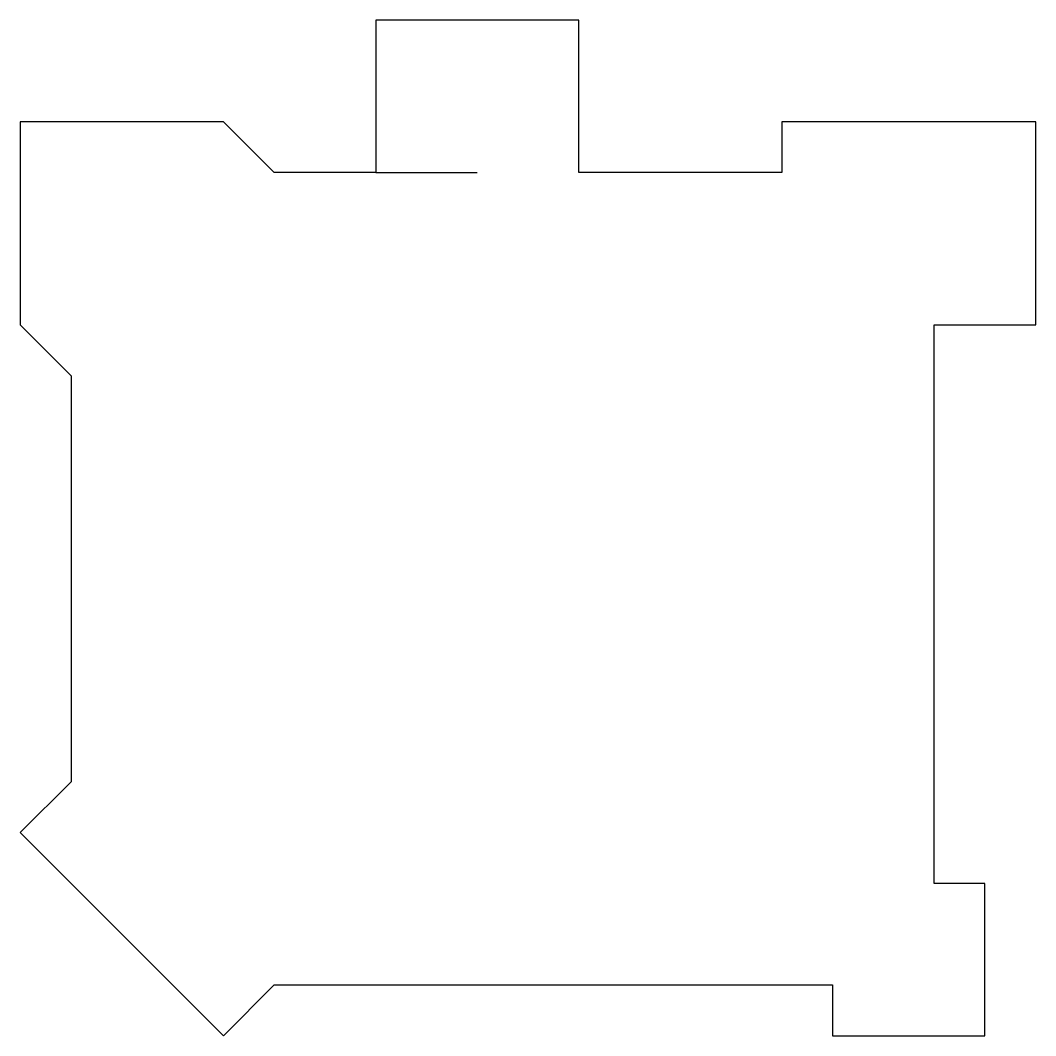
# Model space of a CAD drawing. Header units: metres. Extents: x -1 to 19, y 0 to 20.
import ezdxf

# ---------------------------------------------------------------- set-up
doc = ezdxf.new("R2010")
doc.units = ezdxf.units.M
doc.layers.get('0').update_dxf_attribs({"lineweight": 25, "true_color": 0xffffff})

msp = doc.modelspace()

# ---------------------------------------------------------------- linework, layer by layer
for p, q in [((10, 20), (6, 20)), ((6, 20), (6, 17)), ((10, 17), (10, 20)), ((3, 18), (-1, 18)), ((-1, 18), (-1, 14)), ((4, 17), (3, 18)), ((19, 18), (14, 18)), ((14, 18), (14, 17)), ((19, 14), (19, 18)), ((6, 17), (4, 17)), ((6, 17), (8, 17)), ((14, 17), (10, 17)), ((-1, 14), (0, 13)), ((17, 3), (17, 14)), ((17, 14), (19, 14)), ((0, 13), (0, 5)), ((0, 5), (-1, 4)), ((-1, 4), (3, 0)), ((18, 3), (17, 3)), ((18, 0), (18, 3)), ((3, 0), (4, 1)), ((4, 1), (15, 1)), ((15, 1), (15, 0)), ((15, 0), (18, 0))]:
    msp.add_line(p, q)

doc.saveas('drawing.dxf')
